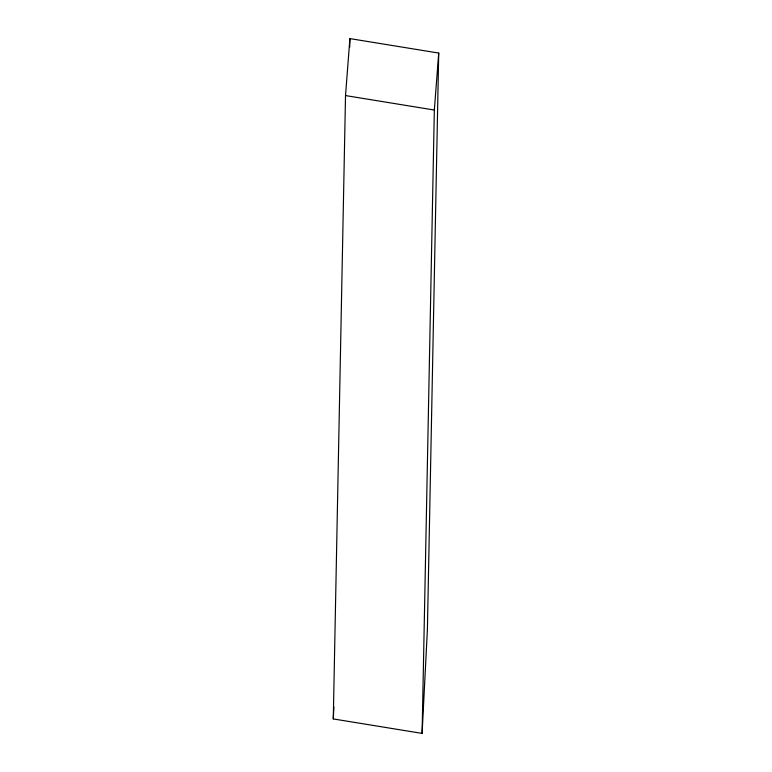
<?xml version="1.0" encoding="UTF-8"?>
<svg xmlns="http://www.w3.org/2000/svg" width="772" height="772" viewBox="0 0 772 772"><rect width="100%" height="100%" fill="white"/><g stroke="black" fill="none" stroke-linecap="round" stroke-linejoin="round"><path stroke-width="1.16" d="M333.282 718.935L345.518 95.574L349.899 38.6L438.718 53.065L427.398 629.634L422.101 733.4L333.282 718.935L333.89 707.007M349.735 47.024L349.899 38.6M422.101 733.4L434.337 110.039L438.718 53.065M345.518 95.574L434.337 110.039"/></g></svg>
